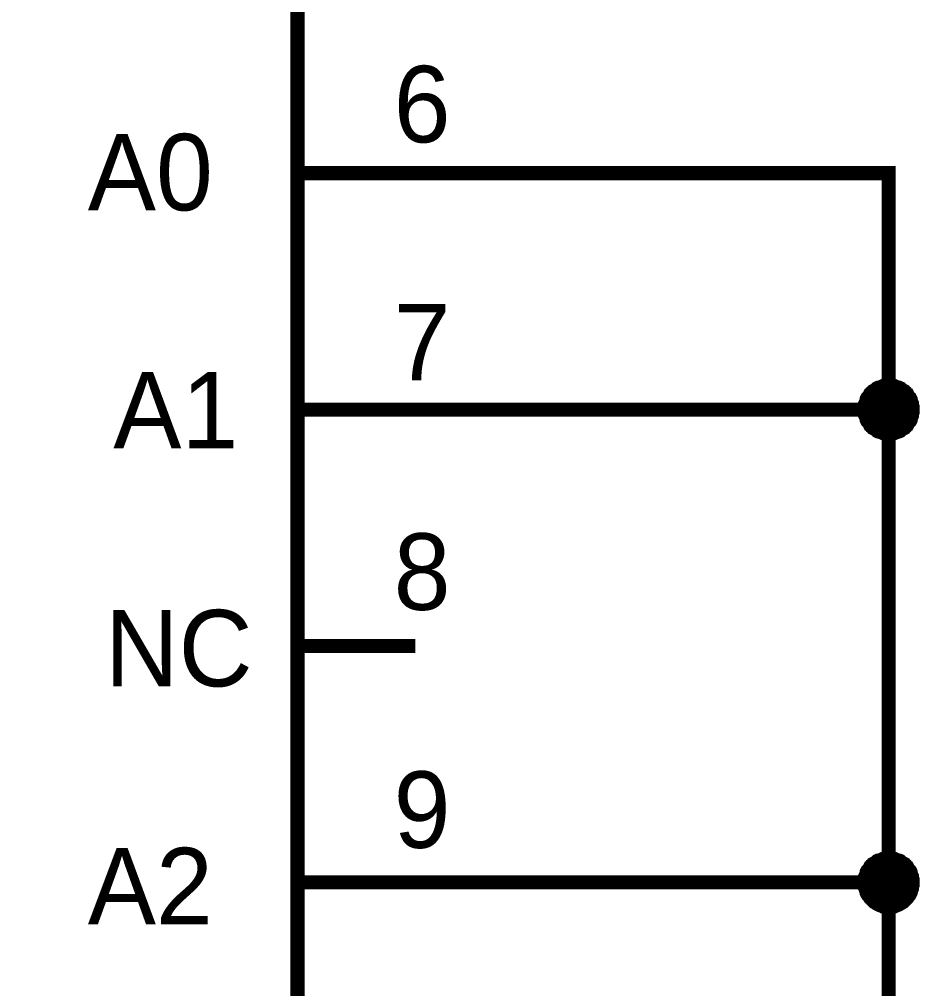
# Model space of a CAD drawing. Header units: millimetres. Extents: x 0 to 841, y 0 to 594.
# Drawn here: x 241.64 to 260.67, y 465.25 to 485.74 of the extents above; entities that cross this region are included whole.
import ezdxf

# ---------------------------------------------------------------- set-up
doc = ezdxf.new("R2010")
doc.units = ezdxf.units.MM
doc.layers.add('Sheet', color=255, linetype='Continuous')

msp = doc.modelspace()

# ---------------------------------------------------------------- linework, layer by layer
at = {"layer": 'Sheet', "const_width": 0.3}
msp.add_lwpolyline([(220.019, 512.496), (247.519, 512.496), (247.519, 457.493), (220.019, 457.493), (220.019, 512.496)], close=True, dxfattribs=at)
at = {"layer": 'Sheet'}
for points, const_width in [([(247.519, 482.49), (250.012, 482.49)], 0.3), ([(250.012, 482.49), (250.012, 482.49), (260.017, 482.49), (260.017, 477.493)], 0.3), ([(259.511, 477.493), (259.511, 477.516), (259.511, 477.549), (259.522, 477.572), (259.522, 477.594), (259.522, 477.617), (259.534, 477.639), (259.545, 477.673), (259.556, 477.695), (259.556, 477.718), (259.567, 477.74), (259.579, 477.751), (259.601, 477.774), (259.612, 477.796), (259.623, 477.819), (259.646, 477.83), (259.657, 477.852), (259.68, 477.864), (259.691, 477.886), (259.713, 477.897), (259.736, 477.909), (259.758, 477.931), (259.769, 477.942), (259.792, 477.953), (259.814, 477.953), (259.837, 477.965), (259.871, 477.976), (259.893, 477.987), (259.915, 477.987), (259.938, 477.987), (259.96, 477.998), (259.994, 477.998), (260.017, 477.998)], 0.3), ([(259.511, 477.493), (259.511, 477.516), (259.511, 477.549), (259.522, 477.572), (259.522, 477.594), (259.522, 477.617), (259.534, 477.639), (259.545, 477.673), (259.556, 477.695), (259.556, 477.718), (259.567, 477.74), (259.579, 477.751), (259.601, 477.774), (259.612, 477.796), (259.623, 477.819), (259.646, 477.83), (259.657, 477.852), (259.68, 477.864), (259.691, 477.886), (259.713, 477.897), (259.736, 477.909), (259.758, 477.931), (259.769, 477.942), (259.792, 477.953), (259.814, 477.953), (259.837, 477.965), (259.871, 477.976), (259.893, 477.987), (259.915, 477.987), (259.938, 477.987), (259.96, 477.998), (259.994, 477.998), (260.017, 477.998)], 0.3), ([(259.511, 477.493), (259.511, 477.516), (259.511, 477.549), (259.522, 477.572), (259.522, 477.594), (259.522, 477.617), (259.534, 477.639), (259.545, 477.673), (259.556, 477.695), (259.556, 477.718), (259.567, 477.74), (259.579, 477.751), (259.601, 477.774), (259.612, 477.796), (259.623, 477.819), (259.646, 477.83), (259.657, 477.852), (259.68, 477.864), (259.691, 477.886), (259.713, 477.897), (259.736, 477.909), (259.758, 477.931), (259.769, 477.942), (259.792, 477.953), (259.814, 477.953), (259.837, 477.965), (259.871, 477.976), (259.893, 477.987), (259.915, 477.987), (259.938, 477.987), (259.96, 477.998), (259.994, 477.998), (260.017, 477.998)], 0.3), ([(259.511, 477.493), (259.511, 477.516), (259.511, 477.549), (259.522, 477.572), (259.522, 477.594), (259.522, 477.617), (259.534, 477.639), (259.545, 477.673), (259.556, 477.695), (259.556, 477.718), (259.567, 477.74), (259.579, 477.751), (259.601, 477.774), (259.612, 477.796), (259.623, 477.819), (259.646, 477.83), (259.657, 477.852), (259.68, 477.864), (259.691, 477.886), (259.713, 477.897), (259.736, 477.909), (259.758, 477.931), (259.769, 477.942), (259.792, 477.953), (259.814, 477.953), (259.837, 477.965), (259.871, 477.976), (259.893, 477.987), (259.915, 477.987), (259.938, 477.987), (259.96, 477.998), (259.994, 477.998), (260.017, 477.998)], 0.3), ([(259.511, 477.493), (259.511, 477.516), (259.511, 477.549), (259.522, 477.572), (259.522, 477.594), (259.522, 477.617), (259.534, 477.639), (259.545, 477.673), (259.556, 477.695), (259.556, 477.718), (259.567, 477.74), (259.579, 477.751), (259.601, 477.774), (259.612, 477.796), (259.623, 477.819), (259.646, 477.83), (259.657, 477.852), (259.68, 477.864), (259.691, 477.886), (259.713, 477.897), (259.736, 477.909), (259.758, 477.931), (259.769, 477.942), (259.792, 477.953), (259.814, 477.953), (259.837, 477.965), (259.871, 477.976), (259.893, 477.987), (259.915, 477.987), (259.938, 477.987), (259.96, 477.998), (259.994, 477.998), (260.017, 477.998)], 0.0991), ([(259.511, 477.493), (259.511, 477.516), (259.511, 477.549), (259.522, 477.572), (259.522, 477.594), (259.522, 477.617), (259.534, 477.639), (259.545, 477.673), (259.556, 477.695), (259.556, 477.718), (259.567, 477.74), (259.579, 477.751), (259.601, 477.774), (259.612, 477.796), (259.623, 477.819), (259.646, 477.83), (259.657, 477.852), (259.68, 477.864), (259.691, 477.886), (259.713, 477.897), (259.736, 477.909), (259.758, 477.931), (259.769, 477.942), (259.792, 477.953), (259.814, 477.953), (259.837, 477.965), (259.871, 477.976), (259.893, 477.987), (259.915, 477.987), (259.938, 477.987), (259.96, 477.998), (259.994, 477.998), (260.017, 477.998)], 0.0991), ([(259.511, 477.493), (259.511, 477.516), (259.511, 477.549), (259.522, 477.572), (259.522, 477.594), (259.522, 477.617), (259.534, 477.639), (259.545, 477.673), (259.556, 477.695), (259.556, 477.718), (259.567, 477.74), (259.579, 477.751), (259.601, 477.774), (259.612, 477.796), (259.623, 477.819), (259.646, 477.83), (259.657, 477.852), (259.68, 477.864), (259.691, 477.886), (259.713, 477.897), (259.736, 477.909), (259.758, 477.931), (259.769, 477.942), (259.792, 477.953), (259.814, 477.953), (259.837, 477.965), (259.871, 477.976), (259.893, 477.987), (259.915, 477.987), (259.938, 477.987), (259.96, 477.998), (259.994, 477.998), (260.017, 477.998)], 0.0991), ([(259.511, 477.493), (259.511, 477.516), (259.511, 477.549), (259.522, 477.572), (259.522, 477.594), (259.522, 477.617), (259.534, 477.639), (259.545, 477.673), (259.556, 477.695), (259.556, 477.718), (259.567, 477.74), (259.579, 477.751), (259.601, 477.774), (259.612, 477.796), (259.623, 477.819), (259.646, 477.83), (259.657, 477.852), (259.68, 477.864), (259.691, 477.886), (259.713, 477.897), (259.736, 477.909), (259.758, 477.931), (259.769, 477.942), (259.792, 477.953), (259.814, 477.953), (259.837, 477.965), (259.871, 477.976), (259.893, 477.987), (259.915, 477.987), (259.938, 477.987), (259.96, 477.998), (259.994, 477.998), (260.017, 477.998)], 0.0991), ([(260.017, 477.998), (260.017, 477.998)], 0.3), ([(260.017, 477.998), (260.039, 477.998), (260.073, 477.998), (260.095, 477.987), (260.118, 477.987), (260.14, 477.987), (260.162, 477.976), (260.196, 477.965), (260.219, 477.953), (260.241, 477.953), (260.264, 477.942), (260.275, 477.931), (260.297, 477.909), (260.32, 477.897), (260.342, 477.886), (260.353, 477.864), (260.376, 477.852), (260.387, 477.83), (260.41, 477.819), (260.421, 477.796), (260.432, 477.774), (260.454, 477.751), (260.466, 477.74), (260.477, 477.718), (260.477, 477.695), (260.488, 477.673), (260.499, 477.639), (260.511, 477.617), (260.511, 477.594), (260.511, 477.572), (260.522, 477.549), (260.522, 477.516), (260.522, 477.493)], 0.3), ([(260.017, 477.998), (260.017, 477.998)], 0.3), ([(260.017, 477.998), (260.039, 477.998), (260.073, 477.998), (260.095, 477.987), (260.118, 477.987), (260.14, 477.987), (260.162, 477.976), (260.196, 477.965), (260.219, 477.953), (260.241, 477.953), (260.264, 477.942), (260.275, 477.931), (260.297, 477.909), (260.32, 477.897), (260.342, 477.886), (260.353, 477.864), (260.376, 477.852), (260.387, 477.83), (260.41, 477.819), (260.421, 477.796), (260.432, 477.774), (260.454, 477.751), (260.466, 477.74), (260.477, 477.718), (260.477, 477.695), (260.488, 477.673), (260.499, 477.639), (260.511, 477.617), (260.511, 477.594), (260.511, 477.572), (260.522, 477.549), (260.522, 477.516), (260.522, 477.493)], 0.3), ([(260.017, 477.998), (260.017, 477.998)], 0.3), ([(260.017, 477.998), (260.039, 477.998), (260.073, 477.998), (260.095, 477.987), (260.118, 477.987), (260.14, 477.987), (260.162, 477.976), (260.196, 477.965), (260.219, 477.953), (260.241, 477.953), (260.264, 477.942), (260.275, 477.931), (260.297, 477.909), (260.32, 477.897), (260.342, 477.886), (260.353, 477.864), (260.376, 477.852), (260.387, 477.83), (260.41, 477.819), (260.421, 477.796), (260.432, 477.774), (260.454, 477.751), (260.466, 477.74), (260.477, 477.718), (260.477, 477.695), (260.488, 477.673), (260.499, 477.639), (260.511, 477.617), (260.511, 477.594), (260.511, 477.572), (260.522, 477.549), (260.522, 477.516), (260.522, 477.493)], 0.3), ([(260.017, 477.998), (260.017, 477.998)], 0.3), ([(260.017, 477.998), (260.039, 477.998), (260.073, 477.998), (260.095, 477.987), (260.118, 477.987), (260.14, 477.987), (260.162, 477.976), (260.196, 477.965), (260.219, 477.953), (260.241, 477.953), (260.264, 477.942), (260.275, 477.931), (260.297, 477.909), (260.32, 477.897), (260.342, 477.886), (260.353, 477.864), (260.376, 477.852), (260.387, 477.83), (260.41, 477.819), (260.421, 477.796), (260.432, 477.774), (260.454, 477.751), (260.466, 477.74), (260.477, 477.718), (260.477, 477.695), (260.488, 477.673), (260.499, 477.639), (260.511, 477.617), (260.511, 477.594), (260.511, 477.572), (260.522, 477.549), (260.522, 477.516), (260.522, 477.493)], 0.3), ([(260.017, 477.998), (260.017, 477.998)], 0.0991), ([(260.017, 477.998), (260.039, 477.998), (260.073, 477.998), (260.095, 477.987), (260.118, 477.987), (260.14, 477.987), (260.162, 477.976), (260.196, 477.965), (260.219, 477.953), (260.241, 477.953), (260.264, 477.942), (260.275, 477.931), (260.297, 477.909), (260.32, 477.897), (260.342, 477.886), (260.353, 477.864), (260.376, 477.852), (260.387, 477.83), (260.41, 477.819), (260.421, 477.796), (260.432, 477.774), (260.454, 477.751), (260.466, 477.74), (260.477, 477.718), (260.477, 477.695), (260.488, 477.673), (260.499, 477.639), (260.511, 477.617), (260.511, 477.594), (260.511, 477.572), (260.522, 477.549), (260.522, 477.516), (260.522, 477.493)], 0.0991), ([(260.017, 477.998), (260.017, 477.998)], 0.0991), ([(260.017, 477.998), (260.039, 477.998), (260.073, 477.998), (260.095, 477.987), (260.118, 477.987), (260.14, 477.987), (260.162, 477.976), (260.196, 477.965), (260.219, 477.953), (260.241, 477.953), (260.264, 477.942), (260.275, 477.931), (260.297, 477.909), (260.32, 477.897), (260.342, 477.886), (260.353, 477.864), (260.376, 477.852), (260.387, 477.83), (260.41, 477.819), (260.421, 477.796), (260.432, 477.774), (260.454, 477.751), (260.466, 477.74), (260.477, 477.718), (260.477, 477.695), (260.488, 477.673), (260.499, 477.639), (260.511, 477.617), (260.511, 477.594), (260.511, 477.572), (260.522, 477.549), (260.522, 477.516), (260.522, 477.493)], 0.0991), ([(260.017, 477.998), (260.017, 477.998)], 0.0991), ([(260.017, 477.998), (260.039, 477.998), (260.073, 477.998), (260.095, 477.987), (260.118, 477.987), (260.14, 477.987), (260.162, 477.976), (260.196, 477.965), (260.219, 477.953), (260.241, 477.953), (260.264, 477.942), (260.275, 477.931), (260.297, 477.909), (260.32, 477.897), (260.342, 477.886), (260.353, 477.864), (260.376, 477.852), (260.387, 477.83), (260.41, 477.819), (260.421, 477.796), (260.432, 477.774), (260.454, 477.751), (260.466, 477.74), (260.477, 477.718), (260.477, 477.695), (260.488, 477.673), (260.499, 477.639), (260.511, 477.617), (260.511, 477.594), (260.511, 477.572), (260.522, 477.549), (260.522, 477.516), (260.522, 477.493)], 0.0991), ([(260.017, 477.998), (260.017, 477.998)], 0.0991), ([(260.017, 477.998), (260.039, 477.998), (260.073, 477.998), (260.095, 477.987), (260.118, 477.987), (260.14, 477.987), (260.162, 477.976), (260.196, 477.965), (260.219, 477.953), (260.241, 477.953), (260.264, 477.942), (260.275, 477.931), (260.297, 477.909), (260.32, 477.897), (260.342, 477.886), (260.353, 477.864), (260.376, 477.852), (260.387, 477.83), (260.41, 477.819), (260.421, 477.796), (260.432, 477.774), (260.454, 477.751), (260.466, 477.74), (260.477, 477.718), (260.477, 477.695), (260.488, 477.673), (260.499, 477.639), (260.511, 477.617), (260.511, 477.594), (260.511, 477.572), (260.522, 477.549), (260.522, 477.516), (260.522, 477.493)], 0.0991), ([(247.519, 477.493), (250.012, 477.493)], 0.3), ([(250.012, 477.493), (250.012, 477.493), (260.017, 477.493), (260.017, 467.499)], 0.3), ([(260.017, 476.988), (259.994, 476.988), (259.96, 476.988), (259.938, 476.999), (259.915, 476.999), (259.893, 476.999), (259.871, 477.01), (259.837, 477.021), (259.814, 477.033), (259.792, 477.033), (259.769, 477.044), (259.758, 477.055), (259.736, 477.078), (259.713, 477.089), (259.691, 477.1), (259.68, 477.123), (259.657, 477.134), (259.646, 477.156), (259.623, 477.167), (259.612, 477.19), (259.601, 477.212), (259.579, 477.235), (259.567, 477.246), (259.556, 477.268), (259.556, 477.291), (259.545, 477.313), (259.534, 477.347), (259.522, 477.37), (259.522, 477.392), (259.522, 477.414), (259.511, 477.437), (259.511, 477.471), (259.511, 477.493)], 0.3), ([(259.511, 477.493), (259.511, 477.493)], 0.3), ([(260.017, 476.988), (259.994, 476.988), (259.96, 476.988), (259.938, 476.999), (259.915, 476.999), (259.893, 476.999), (259.871, 477.01), (259.837, 477.021), (259.814, 477.033), (259.792, 477.033), (259.769, 477.044), (259.758, 477.055), (259.736, 477.078), (259.713, 477.089), (259.691, 477.1), (259.68, 477.123), (259.657, 477.134), (259.646, 477.156), (259.623, 477.167), (259.612, 477.19), (259.601, 477.212), (259.579, 477.235), (259.567, 477.246), (259.556, 477.268), (259.556, 477.291), (259.545, 477.313), (259.534, 477.347), (259.522, 477.37), (259.522, 477.392), (259.522, 477.414), (259.511, 477.437), (259.511, 477.471), (259.511, 477.493)], 0.3), ([(259.511, 477.493), (259.511, 477.493)], 0.3), ([(260.017, 476.988), (259.994, 476.988), (259.96, 476.988), (259.938, 476.999), (259.915, 476.999), (259.893, 476.999), (259.871, 477.01), (259.837, 477.021), (259.814, 477.033), (259.792, 477.033), (259.769, 477.044), (259.758, 477.055), (259.736, 477.078), (259.713, 477.089), (259.691, 477.1), (259.68, 477.123), (259.657, 477.134), (259.646, 477.156), (259.623, 477.167), (259.612, 477.19), (259.601, 477.212), (259.579, 477.235), (259.567, 477.246), (259.556, 477.268), (259.556, 477.291), (259.545, 477.313), (259.534, 477.347), (259.522, 477.37), (259.522, 477.392), (259.522, 477.414), (259.511, 477.437), (259.511, 477.471), (259.511, 477.493)], 0.3), ([(259.511, 477.493), (259.511, 477.493)], 0.3), ([(260.017, 476.988), (259.994, 476.988), (259.96, 476.988), (259.938, 476.999), (259.915, 476.999), (259.893, 476.999), (259.871, 477.01), (259.837, 477.021), (259.814, 477.033), (259.792, 477.033), (259.769, 477.044), (259.758, 477.055), (259.736, 477.078), (259.713, 477.089), (259.691, 477.1), (259.68, 477.123), (259.657, 477.134), (259.646, 477.156), (259.623, 477.167), (259.612, 477.19), (259.601, 477.212), (259.579, 477.235), (259.567, 477.246), (259.556, 477.268), (259.556, 477.291), (259.545, 477.313), (259.534, 477.347), (259.522, 477.37), (259.522, 477.392), (259.522, 477.414), (259.511, 477.437), (259.511, 477.471), (259.511, 477.493)], 0.3), ([(259.511, 477.493), (259.511, 477.493)], 0.3), ([(260.522, 477.493), (260.522, 477.471), (260.522, 477.437), (260.511, 477.414), (260.511, 477.392), (260.511, 477.37), (260.499, 477.347), (260.488, 477.313), (260.477, 477.291), (260.477, 477.268), (260.466, 477.246), (260.454, 477.235), (260.432, 477.212), (260.421, 477.19), (260.41, 477.167), (260.387, 477.156), (260.376, 477.134), (260.353, 477.123), (260.342, 477.1), (260.32, 477.089), (260.297, 477.078), (260.275, 477.055), (260.264, 477.044), (260.241, 477.033), (260.219, 477.033), (260.196, 477.021), (260.162, 477.01), (260.14, 476.999), (260.118, 476.999), (260.095, 476.999), (260.073, 476.988), (260.039, 476.988), (260.017, 476.988)], 0.3), ([(260.522, 477.493), (260.522, 477.471), (260.522, 477.437), (260.511, 477.414), (260.511, 477.392), (260.511, 477.37), (260.499, 477.347), (260.488, 477.313), (260.477, 477.291), (260.477, 477.268), (260.466, 477.246), (260.454, 477.235), (260.432, 477.212), (260.421, 477.19), (260.41, 477.167), (260.387, 477.156), (260.376, 477.134), (260.353, 477.123), (260.342, 477.1), (260.32, 477.089), (260.297, 477.078), (260.275, 477.055), (260.264, 477.044), (260.241, 477.033), (260.219, 477.033), (260.196, 477.021), (260.162, 477.01), (260.14, 476.999), (260.118, 476.999), (260.095, 476.999), (260.073, 476.988), (260.039, 476.988), (260.017, 476.988)], 0.3), ([(260.522, 477.493), (260.522, 477.471), (260.522, 477.437), (260.511, 477.414), (260.511, 477.392), (260.511, 477.37), (260.499, 477.347), (260.488, 477.313), (260.477, 477.291), (260.477, 477.268), (260.466, 477.246), (260.454, 477.235), (260.432, 477.212), (260.421, 477.19), (260.41, 477.167), (260.387, 477.156), (260.376, 477.134), (260.353, 477.123), (260.342, 477.1), (260.32, 477.089), (260.297, 477.078), (260.275, 477.055), (260.264, 477.044), (260.241, 477.033), (260.219, 477.033), (260.196, 477.021), (260.162, 477.01), (260.14, 476.999), (260.118, 476.999), (260.095, 476.999), (260.073, 476.988), (260.039, 476.988), (260.017, 476.988)], 0.3), ([(260.522, 477.493), (260.522, 477.471), (260.522, 477.437), (260.511, 477.414), (260.511, 477.392), (260.511, 477.37), (260.499, 477.347), (260.488, 477.313), (260.477, 477.291), (260.477, 477.268), (260.466, 477.246), (260.454, 477.235), (260.432, 477.212), (260.421, 477.19), (260.41, 477.167), (260.387, 477.156), (260.376, 477.134), (260.353, 477.123), (260.342, 477.1), (260.32, 477.089), (260.297, 477.078), (260.275, 477.055), (260.264, 477.044), (260.241, 477.033), (260.219, 477.033), (260.196, 477.021), (260.162, 477.01), (260.14, 476.999), (260.118, 476.999), (260.095, 476.999), (260.073, 476.988), (260.039, 476.988), (260.017, 476.988)], 0.3), ([(260.522, 477.493), (260.522, 477.493), (260.522, 477.493), (260.522, 477.493), (260.522, 477.493), (260.522, 477.493), (260.522, 477.493), (260.522, 477.493), (260.522, 477.493), (260.522, 477.493), (260.522, 477.493), (260.522, 477.493), (260.522, 477.493), (260.522, 477.493), (260.522, 477.493), (260.522, 477.493), (260.522, 477.493), (260.522, 477.493), (260.522, 477.493), (260.522, 477.493), (260.522, 477.493), (260.522, 477.493), (260.522, 477.493), (260.522, 477.493), (260.522, 477.493), (260.522, 477.493), (260.522, 477.493), (260.522, 477.493), (260.522, 477.493), (260.522, 477.493), (260.522, 477.493), (260.522, 477.493), (260.522, 477.493)], 0.3), ([(260.522, 477.493), (260.522, 477.493)], 0.3), ([(260.522, 477.493), (260.522, 477.493), (260.522, 477.493), (260.522, 477.493), (260.522, 477.493), (260.522, 477.493), (260.522, 477.493), (260.522, 477.493), (260.522, 477.493), (260.522, 477.493), (260.522, 477.493), (260.522, 477.493), (260.522, 477.493), (260.522, 477.493), (260.522, 477.493), (260.522, 477.493), (260.522, 477.493), (260.522, 477.493), (260.522, 477.493), (260.522, 477.493), (260.522, 477.493), (260.522, 477.493), (260.522, 477.493), (260.522, 477.493), (260.522, 477.493), (260.522, 477.493), (260.522, 477.493), (260.522, 477.493), (260.522, 477.493), (260.522, 477.493), (260.522, 477.493), (260.522, 477.493), (260.522, 477.493)], 0.3), ([(260.522, 477.493), (260.522, 477.493)], 0.3), ([(260.522, 477.493), (260.522, 477.493), (260.522, 477.493), (260.522, 477.493), (260.522, 477.493), (260.522, 477.493), (260.522, 477.493), (260.522, 477.493), (260.522, 477.493), (260.522, 477.493), (260.522, 477.493), (260.522, 477.493), (260.522, 477.493), (260.522, 477.493), (260.522, 477.493), (260.522, 477.493), (260.522, 477.493), (260.522, 477.493), (260.522, 477.493), (260.522, 477.493), (260.522, 477.493), (260.522, 477.493), (260.522, 477.493), (260.522, 477.493), (260.522, 477.493), (260.522, 477.493), (260.522, 477.493), (260.522, 477.493), (260.522, 477.493), (260.522, 477.493), (260.522, 477.493), (260.522, 477.493), (260.522, 477.493)], 0.3), ([(260.522, 477.493), (260.522, 477.493)], 0.3), ([(260.522, 477.493), (260.522, 477.493), (260.522, 477.493), (260.522, 477.493), (260.522, 477.493), (260.522, 477.493), (260.522, 477.493), (260.522, 477.493), (260.522, 477.493), (260.522, 477.493), (260.522, 477.493), (260.522, 477.493), (260.522, 477.493), (260.522, 477.493), (260.522, 477.493), (260.522, 477.493), (260.522, 477.493), (260.522, 477.493), (260.522, 477.493), (260.522, 477.493), (260.522, 477.493), (260.522, 477.493), (260.522, 477.493), (260.522, 477.493), (260.522, 477.493), (260.522, 477.493), (260.522, 477.493), (260.522, 477.493), (260.522, 477.493), (260.522, 477.493), (260.522, 477.493), (260.522, 477.493), (260.522, 477.493)], 0.3), ([(260.522, 477.493), (260.522, 477.493)], 0.3), ([(260.017, 476.988), (259.994, 476.988), (259.96, 476.988), (259.938, 476.999), (259.915, 476.999), (259.893, 476.999), (259.871, 477.01), (259.837, 477.021), (259.814, 477.033), (259.792, 477.033), (259.769, 477.044), (259.758, 477.055), (259.736, 477.078), (259.713, 477.089), (259.691, 477.1), (259.68, 477.123), (259.657, 477.134), (259.646, 477.156), (259.623, 477.167), (259.612, 477.19), (259.601, 477.212), (259.579, 477.235), (259.567, 477.246), (259.556, 477.268), (259.556, 477.291), (259.545, 477.313), (259.534, 477.347), (259.522, 477.37), (259.522, 477.392), (259.522, 477.414), (259.511, 477.437), (259.511, 477.471), (259.511, 477.493)], 0.0991), ([(259.511, 477.493), (259.511, 477.493)], 0.0991), ([(260.017, 476.988), (259.994, 476.988), (259.96, 476.988), (259.938, 476.999), (259.915, 476.999), (259.893, 476.999), (259.871, 477.01), (259.837, 477.021), (259.814, 477.033), (259.792, 477.033), (259.769, 477.044), (259.758, 477.055), (259.736, 477.078), (259.713, 477.089), (259.691, 477.1), (259.68, 477.123), (259.657, 477.134), (259.646, 477.156), (259.623, 477.167), (259.612, 477.19), (259.601, 477.212), (259.579, 477.235), (259.567, 477.246), (259.556, 477.268), (259.556, 477.291), (259.545, 477.313), (259.534, 477.347), (259.522, 477.37), (259.522, 477.392), (259.522, 477.414), (259.511, 477.437), (259.511, 477.471), (259.511, 477.493)], 0.0991), ([(259.511, 477.493), (259.511, 477.493)], 0.0991), ([(260.017, 476.988), (259.994, 476.988), (259.96, 476.988), (259.938, 476.999), (259.915, 476.999), (259.893, 476.999), (259.871, 477.01), (259.837, 477.021), (259.814, 477.033), (259.792, 477.033), (259.769, 477.044), (259.758, 477.055), (259.736, 477.078), (259.713, 477.089), (259.691, 477.1), (259.68, 477.123), (259.657, 477.134), (259.646, 477.156), (259.623, 477.167), (259.612, 477.19), (259.601, 477.212), (259.579, 477.235), (259.567, 477.246), (259.556, 477.268), (259.556, 477.291), (259.545, 477.313), (259.534, 477.347), (259.522, 477.37), (259.522, 477.392), (259.522, 477.414), (259.511, 477.437), (259.511, 477.471), (259.511, 477.493)], 0.0991), ([(259.511, 477.493), (259.511, 477.493)], 0.0991), ([(260.017, 476.988), (259.994, 476.988), (259.96, 476.988), (259.938, 476.999), (259.915, 476.999), (259.893, 476.999), (259.871, 477.01), (259.837, 477.021), (259.814, 477.033), (259.792, 477.033), (259.769, 477.044), (259.758, 477.055), (259.736, 477.078), (259.713, 477.089), (259.691, 477.1), (259.68, 477.123), (259.657, 477.134), (259.646, 477.156), (259.623, 477.167), (259.612, 477.19), (259.601, 477.212), (259.579, 477.235), (259.567, 477.246), (259.556, 477.268), (259.556, 477.291), (259.545, 477.313), (259.534, 477.347), (259.522, 477.37), (259.522, 477.392), (259.522, 477.414), (259.511, 477.437), (259.511, 477.471), (259.511, 477.493)], 0.0991), ([(259.511, 477.493), (259.511, 477.493)], 0.0991), ([(260.522, 477.493), (260.522, 477.471), (260.522, 477.437), (260.511, 477.414), (260.511, 477.392), (260.511, 477.37), (260.499, 477.347), (260.488, 477.313), (260.477, 477.291), (260.477, 477.268), (260.466, 477.246), (260.454, 477.235), (260.432, 477.212), (260.421, 477.19), (260.41, 477.167), (260.387, 477.156), (260.376, 477.134), (260.353, 477.123), (260.342, 477.1), (260.32, 477.089), (260.297, 477.078), (260.275, 477.055), (260.264, 477.044), (260.241, 477.033), (260.219, 477.033), (260.196, 477.021), (260.162, 477.01), (260.14, 476.999), (260.118, 476.999), (260.095, 476.999), (260.073, 476.988), (260.039, 476.988), (260.017, 476.988)], 0.0991), ([(260.522, 477.493), (260.522, 477.471), (260.522, 477.437), (260.511, 477.414), (260.511, 477.392), (260.511, 477.37), (260.499, 477.347), (260.488, 477.313), (260.477, 477.291), (260.477, 477.268), (260.466, 477.246), (260.454, 477.235), (260.432, 477.212), (260.421, 477.19), (260.41, 477.167), (260.387, 477.156), (260.376, 477.134), (260.353, 477.123), (260.342, 477.1), (260.32, 477.089), (260.297, 477.078), (260.275, 477.055), (260.264, 477.044), (260.241, 477.033), (260.219, 477.033), (260.196, 477.021), (260.162, 477.01), (260.14, 476.999), (260.118, 476.999), (260.095, 476.999), (260.073, 476.988), (260.039, 476.988), (260.017, 476.988)], 0.0991), ([(260.522, 477.493), (260.522, 477.471), (260.522, 477.437), (260.511, 477.414), (260.511, 477.392), (260.511, 477.37), (260.499, 477.347), (260.488, 477.313), (260.477, 477.291), (260.477, 477.268), (260.466, 477.246), (260.454, 477.235), (260.432, 477.212), (260.421, 477.19), (260.41, 477.167), (260.387, 477.156), (260.376, 477.134), (260.353, 477.123), (260.342, 477.1), (260.32, 477.089), (260.297, 477.078), (260.275, 477.055), (260.264, 477.044), (260.241, 477.033), (260.219, 477.033), (260.196, 477.021), (260.162, 477.01), (260.14, 476.999), (260.118, 476.999), (260.095, 476.999), (260.073, 476.988), (260.039, 476.988), (260.017, 476.988)], 0.0991), ([(260.522, 477.493), (260.522, 477.471), (260.522, 477.437), (260.511, 477.414), (260.511, 477.392), (260.511, 477.37), (260.499, 477.347), (260.488, 477.313), (260.477, 477.291), (260.477, 477.268), (260.466, 477.246), (260.454, 477.235), (260.432, 477.212), (260.421, 477.19), (260.41, 477.167), (260.387, 477.156), (260.376, 477.134), (260.353, 477.123), (260.342, 477.1), (260.32, 477.089), (260.297, 477.078), (260.275, 477.055), (260.264, 477.044), (260.241, 477.033), (260.219, 477.033), (260.196, 477.021), (260.162, 477.01), (260.14, 476.999), (260.118, 476.999), (260.095, 476.999), (260.073, 476.988), (260.039, 476.988), (260.017, 476.988)], 0.0991), ([(260.522, 477.493), (260.522, 477.493), (260.522, 477.493), (260.522, 477.493), (260.522, 477.493), (260.522, 477.493), (260.522, 477.493), (260.522, 477.493), (260.522, 477.493), (260.522, 477.493), (260.522, 477.493), (260.522, 477.493), (260.522, 477.493), (260.522, 477.493), (260.522, 477.493), (260.522, 477.493), (260.522, 477.493), (260.522, 477.493), (260.522, 477.493), (260.522, 477.493), (260.522, 477.493), (260.522, 477.493), (260.522, 477.493), (260.522, 477.493), (260.522, 477.493), (260.522, 477.493), (260.522, 477.493), (260.522, 477.493), (260.522, 477.493), (260.522, 477.493), (260.522, 477.493), (260.522, 477.493), (260.522, 477.493)], 0.0991), ([(260.522, 477.493), (260.522, 477.493)], 0.0991), ([(260.522, 477.493), (260.522, 477.493), (260.522, 477.493), (260.522, 477.493), (260.522, 477.493), (260.522, 477.493), (260.522, 477.493), (260.522, 477.493), (260.522, 477.493), (260.522, 477.493), (260.522, 477.493), (260.522, 477.493), (260.522, 477.493), (260.522, 477.493), (260.522, 477.493), (260.522, 477.493), (260.522, 477.493), (260.522, 477.493), (260.522, 477.493), (260.522, 477.493), (260.522, 477.493), (260.522, 477.493), (260.522, 477.493), (260.522, 477.493), (260.522, 477.493), (260.522, 477.493), (260.522, 477.493), (260.522, 477.493), (260.522, 477.493), (260.522, 477.493), (260.522, 477.493), (260.522, 477.493), (260.522, 477.493)], 0.0991), ([(260.522, 477.493), (260.522, 477.493)], 0.0991), ([(260.522, 477.493), (260.522, 477.493), (260.522, 477.493), (260.522, 477.493), (260.522, 477.493), (260.522, 477.493), (260.522, 477.493), (260.522, 477.493), (260.522, 477.493), (260.522, 477.493), (260.522, 477.493), (260.522, 477.493), (260.522, 477.493), (260.522, 477.493), (260.522, 477.493), (260.522, 477.493), (260.522, 477.493), (260.522, 477.493), (260.522, 477.493), (260.522, 477.493), (260.522, 477.493), (260.522, 477.493), (260.522, 477.493), (260.522, 477.493), (260.522, 477.493), (260.522, 477.493), (260.522, 477.493), (260.522, 477.493), (260.522, 477.493), (260.522, 477.493), (260.522, 477.493), (260.522, 477.493), (260.522, 477.493)], 0.0991), ([(260.522, 477.493), (260.522, 477.493)], 0.0991), ([(260.522, 477.493), (260.522, 477.493), (260.522, 477.493), (260.522, 477.493), (260.522, 477.493), (260.522, 477.493), (260.522, 477.493), (260.522, 477.493), (260.522, 477.493), (260.522, 477.493), (260.522, 477.493), (260.522, 477.493), (260.522, 477.493), (260.522, 477.493), (260.522, 477.493), (260.522, 477.493), (260.522, 477.493), (260.522, 477.493), (260.522, 477.493), (260.522, 477.493), (260.522, 477.493), (260.522, 477.493), (260.522, 477.493), (260.522, 477.493), (260.522, 477.493), (260.522, 477.493), (260.522, 477.493), (260.522, 477.493), (260.522, 477.493), (260.522, 477.493), (260.522, 477.493), (260.522, 477.493), (260.522, 477.493)], 0.0991), ([(260.522, 477.493), (260.522, 477.493)], 0.0991), ([(247.519, 472.496), (250.012, 472.496)], 0.3), ([(259.511, 467.499), (259.511, 467.521), (259.511, 467.555), (259.522, 467.577), (259.522, 467.6), (259.522, 467.622), (259.534, 467.645), (259.545, 467.678), (259.556, 467.701), (259.556, 467.723), (259.567, 467.746), (259.579, 467.757), (259.601, 467.779), (259.612, 467.802), (259.623, 467.824), (259.646, 467.836), (259.657, 467.858), (259.68, 467.869), (259.691, 467.892), (259.713, 467.903), (259.736, 467.914), (259.758, 467.937), (259.769, 467.948), (259.792, 467.959), (259.814, 467.959), (259.837, 467.97), (259.871, 467.982), (259.893, 467.993), (259.915, 467.993), (259.938, 467.993), (259.96, 468.004), (259.994, 468.004), (260.017, 468.004)], 0.3), ([(259.511, 467.499), (259.511, 467.521), (259.511, 467.555), (259.522, 467.577), (259.522, 467.6), (259.522, 467.622), (259.534, 467.645), (259.545, 467.678), (259.556, 467.701), (259.556, 467.723), (259.567, 467.746), (259.579, 467.757), (259.601, 467.779), (259.612, 467.802), (259.623, 467.824), (259.646, 467.836), (259.657, 467.858), (259.68, 467.869), (259.691, 467.892), (259.713, 467.903), (259.736, 467.914), (259.758, 467.937), (259.769, 467.948), (259.792, 467.959), (259.814, 467.959), (259.837, 467.97), (259.871, 467.982), (259.893, 467.993), (259.915, 467.993), (259.938, 467.993), (259.96, 468.004), (259.994, 468.004), (260.017, 468.004)], 0.3), ([(259.511, 467.499), (259.511, 467.521), (259.511, 467.555), (259.522, 467.577), (259.522, 467.6), (259.522, 467.622), (259.534, 467.645), (259.545, 467.678), (259.556, 467.701), (259.556, 467.723), (259.567, 467.746), (259.579, 467.757), (259.601, 467.779), (259.612, 467.802), (259.623, 467.824), (259.646, 467.836), (259.657, 467.858), (259.68, 467.869), (259.691, 467.892), (259.713, 467.903), (259.736, 467.914), (259.758, 467.937), (259.769, 467.948), (259.792, 467.959), (259.814, 467.959), (259.837, 467.97), (259.871, 467.982), (259.893, 467.993), (259.915, 467.993), (259.938, 467.993), (259.96, 468.004), (259.994, 468.004), (260.017, 468.004)], 0.3), ([(259.511, 467.499), (259.511, 467.521), (259.511, 467.555), (259.522, 467.577), (259.522, 467.6), (259.522, 467.622), (259.534, 467.645), (259.545, 467.678), (259.556, 467.701), (259.556, 467.723), (259.567, 467.746), (259.579, 467.757), (259.601, 467.779), (259.612, 467.802), (259.623, 467.824), (259.646, 467.836), (259.657, 467.858), (259.68, 467.869), (259.691, 467.892), (259.713, 467.903), (259.736, 467.914), (259.758, 467.937), (259.769, 467.948), (259.792, 467.959), (259.814, 467.959), (259.837, 467.97), (259.871, 467.982), (259.893, 467.993), (259.915, 467.993), (259.938, 467.993), (259.96, 468.004), (259.994, 468.004), (260.017, 468.004)], 0.3), ([(260.017, 468.004), (260.017, 468.004)], 0.3), ([(260.017, 468.004), (260.039, 468.004), (260.073, 468.004), (260.095, 467.993), (260.118, 467.993), (260.14, 467.993), (260.162, 467.982), (260.196, 467.97), (260.219, 467.959), (260.241, 467.959), (260.264, 467.948), (260.275, 467.937), (260.297, 467.914), (260.32, 467.903), (260.342, 467.892), (260.353, 467.869), (260.376, 467.858), (260.387, 467.836), (260.41, 467.824), (260.421, 467.802), (260.432, 467.779), (260.454, 467.757), (260.466, 467.746), (260.477, 467.723), (260.477, 467.701), (260.488, 467.678), (260.499, 467.645), (260.511, 467.622), (260.511, 467.6), (260.511, 467.577), (260.522, 467.555), (260.522, 467.521), (260.522, 467.499)], 0.3), ([(260.017, 468.004), (260.017, 468.004)], 0.3), ([(260.017, 468.004), (260.039, 468.004), (260.073, 468.004), (260.095, 467.993), (260.118, 467.993), (260.14, 467.993), (260.162, 467.982), (260.196, 467.97), (260.219, 467.959), (260.241, 467.959), (260.264, 467.948), (260.275, 467.937), (260.297, 467.914), (260.32, 467.903), (260.342, 467.892), (260.353, 467.869), (260.376, 467.858), (260.387, 467.836), (260.41, 467.824), (260.421, 467.802), (260.432, 467.779), (260.454, 467.757), (260.466, 467.746), (260.477, 467.723), (260.477, 467.701), (260.488, 467.678), (260.499, 467.645), (260.511, 467.622), (260.511, 467.6), (260.511, 467.577), (260.522, 467.555), (260.522, 467.521), (260.522, 467.499)], 0.3), ([(260.017, 468.004), (260.017, 468.004)], 0.3), ([(260.017, 468.004), (260.039, 468.004), (260.073, 468.004), (260.095, 467.993), (260.118, 467.993), (260.14, 467.993), (260.162, 467.982), (260.196, 467.97), (260.219, 467.959), (260.241, 467.959), (260.264, 467.948), (260.275, 467.937), (260.297, 467.914), (260.32, 467.903), (260.342, 467.892), (260.353, 467.869), (260.376, 467.858), (260.387, 467.836), (260.41, 467.824), (260.421, 467.802), (260.432, 467.779), (260.454, 467.757), (260.466, 467.746), (260.477, 467.723), (260.477, 467.701), (260.488, 467.678), (260.499, 467.645), (260.511, 467.622), (260.511, 467.6), (260.511, 467.577), (260.522, 467.555), (260.522, 467.521), (260.522, 467.499)], 0.3), ([(260.017, 468.004), (260.017, 468.004)], 0.3), ([(260.017, 468.004), (260.039, 468.004), (260.073, 468.004), (260.095, 467.993), (260.118, 467.993), (260.14, 467.993), (260.162, 467.982), (260.196, 467.97), (260.219, 467.959), (260.241, 467.959), (260.264, 467.948), (260.275, 467.937), (260.297, 467.914), (260.32, 467.903), (260.342, 467.892), (260.353, 467.869), (260.376, 467.858), (260.387, 467.836), (260.41, 467.824), (260.421, 467.802), (260.432, 467.779), (260.454, 467.757), (260.466, 467.746), (260.477, 467.723), (260.477, 467.701), (260.488, 467.678), (260.499, 467.645), (260.511, 467.622), (260.511, 467.6), (260.511, 467.577), (260.522, 467.555), (260.522, 467.521), (260.522, 467.499)], 0.3), ([(259.511, 467.499), (259.511, 467.521), (259.511, 467.555), (259.522, 467.577), (259.522, 467.6), (259.522, 467.622), (259.534, 467.645), (259.545, 467.678), (259.556, 467.701), (259.556, 467.723), (259.567, 467.746), (259.579, 467.757), (259.601, 467.779), (259.612, 467.802), (259.623, 467.824), (259.646, 467.836), (259.657, 467.858), (259.68, 467.869), (259.691, 467.892), (259.713, 467.903), (259.736, 467.914), (259.758, 467.937), (259.769, 467.948), (259.792, 467.959), (259.814, 467.959), (259.837, 467.97), (259.871, 467.982), (259.893, 467.993), (259.915, 467.993), (259.938, 467.993), (259.96, 468.004), (259.994, 468.004), (260.017, 468.004)], 0.0991), ([(259.511, 467.499), (259.511, 467.521), (259.511, 467.555), (259.522, 467.577), (259.522, 467.6), (259.522, 467.622), (259.534, 467.645), (259.545, 467.678), (259.556, 467.701), (259.556, 467.723), (259.567, 467.746), (259.579, 467.757), (259.601, 467.779), (259.612, 467.802), (259.623, 467.824), (259.646, 467.836), (259.657, 467.858), (259.68, 467.869), (259.691, 467.892), (259.713, 467.903), (259.736, 467.914), (259.758, 467.937), (259.769, 467.948), (259.792, 467.959), (259.814, 467.959), (259.837, 467.97), (259.871, 467.982), (259.893, 467.993), (259.915, 467.993), (259.938, 467.993), (259.96, 468.004), (259.994, 468.004), (260.017, 468.004)], 0.0991), ([(259.511, 467.499), (259.511, 467.521), (259.511, 467.555), (259.522, 467.577), (259.522, 467.6), (259.522, 467.622), (259.534, 467.645), (259.545, 467.678), (259.556, 467.701), (259.556, 467.723), (259.567, 467.746), (259.579, 467.757), (259.601, 467.779), (259.612, 467.802), (259.623, 467.824), (259.646, 467.836), (259.657, 467.858), (259.68, 467.869), (259.691, 467.892), (259.713, 467.903), (259.736, 467.914), (259.758, 467.937), (259.769, 467.948), (259.792, 467.959), (259.814, 467.959), (259.837, 467.97), (259.871, 467.982), (259.893, 467.993), (259.915, 467.993), (259.938, 467.993), (259.96, 468.004), (259.994, 468.004), (260.017, 468.004)], 0.0991), ([(259.511, 467.499), (259.511, 467.521), (259.511, 467.555), (259.522, 467.577), (259.522, 467.6), (259.522, 467.622), (259.534, 467.645), (259.545, 467.678), (259.556, 467.701), (259.556, 467.723), (259.567, 467.746), (259.579, 467.757), (259.601, 467.779), (259.612, 467.802), (259.623, 467.824), (259.646, 467.836), (259.657, 467.858), (259.68, 467.869), (259.691, 467.892), (259.713, 467.903), (259.736, 467.914), (259.758, 467.937), (259.769, 467.948), (259.792, 467.959), (259.814, 467.959), (259.837, 467.97), (259.871, 467.982), (259.893, 467.993), (259.915, 467.993), (259.938, 467.993), (259.96, 468.004), (259.994, 468.004), (260.017, 468.004)], 0.0991), ([(260.017, 468.004), (260.017, 468.004)], 0.0991), ([(260.017, 468.004), (260.039, 468.004), (260.073, 468.004), (260.095, 467.993), (260.118, 467.993), (260.14, 467.993), (260.162, 467.982), (260.196, 467.97), (260.219, 467.959), (260.241, 467.959), (260.264, 467.948), (260.275, 467.937), (260.297, 467.914), (260.32, 467.903), (260.342, 467.892), (260.353, 467.869), (260.376, 467.858), (260.387, 467.836), (260.41, 467.824), (260.421, 467.802), (260.432, 467.779), (260.454, 467.757), (260.466, 467.746), (260.477, 467.723), (260.477, 467.701), (260.488, 467.678), (260.499, 467.645), (260.511, 467.622), (260.511, 467.6), (260.511, 467.577), (260.522, 467.555), (260.522, 467.521), (260.522, 467.499)], 0.0991), ([(260.017, 468.004), (260.017, 468.004)], 0.0991), ([(260.017, 468.004), (260.039, 468.004), (260.073, 468.004), (260.095, 467.993), (260.118, 467.993), (260.14, 467.993), (260.162, 467.982), (260.196, 467.97), (260.219, 467.959), (260.241, 467.959), (260.264, 467.948), (260.275, 467.937), (260.297, 467.914), (260.32, 467.903), (260.342, 467.892), (260.353, 467.869), (260.376, 467.858), (260.387, 467.836), (260.41, 467.824), (260.421, 467.802), (260.432, 467.779), (260.454, 467.757), (260.466, 467.746), (260.477, 467.723), (260.477, 467.701), (260.488, 467.678), (260.499, 467.645), (260.511, 467.622), (260.511, 467.6), (260.511, 467.577), (260.522, 467.555), (260.522, 467.521), (260.522, 467.499)], 0.0991), ([(260.017, 468.004), (260.017, 468.004)], 0.0991), ([(260.017, 468.004), (260.039, 468.004), (260.073, 468.004), (260.095, 467.993), (260.118, 467.993), (260.14, 467.993), (260.162, 467.982), (260.196, 467.97), (260.219, 467.959), (260.241, 467.959), (260.264, 467.948), (260.275, 467.937), (260.297, 467.914), (260.32, 467.903), (260.342, 467.892), (260.353, 467.869), (260.376, 467.858), (260.387, 467.836), (260.41, 467.824), (260.421, 467.802), (260.432, 467.779), (260.454, 467.757), (260.466, 467.746), (260.477, 467.723), (260.477, 467.701), (260.488, 467.678), (260.499, 467.645), (260.511, 467.622), (260.511, 467.6), (260.511, 467.577), (260.522, 467.555), (260.522, 467.521), (260.522, 467.499)], 0.0991), ([(260.017, 468.004), (260.017, 468.004)], 0.0991), ([(260.017, 468.004), (260.039, 468.004), (260.073, 468.004), (260.095, 467.993), (260.118, 467.993), (260.14, 467.993), (260.162, 467.982), (260.196, 467.97), (260.219, 467.959), (260.241, 467.959), (260.264, 467.948), (260.275, 467.937), (260.297, 467.914), (260.32, 467.903), (260.342, 467.892), (260.353, 467.869), (260.376, 467.858), (260.387, 467.836), (260.41, 467.824), (260.421, 467.802), (260.432, 467.779), (260.454, 467.757), (260.466, 467.746), (260.477, 467.723), (260.477, 467.701), (260.488, 467.678), (260.499, 467.645), (260.511, 467.622), (260.511, 467.6), (260.511, 467.577), (260.522, 467.555), (260.522, 467.521), (260.522, 467.499)], 0.0991), ([(247.519, 467.499), (250.012, 467.499)], 0.3), ([(250.012, 467.499), (250.012, 467.499), (260.017, 467.499), (260.017, 452.496), (260.017, 449.992)], 0.3), ([(260.017, 466.982), (259.994, 466.982), (259.96, 466.982), (259.938, 466.993), (259.915, 466.993), (259.893, 466.993), (259.871, 467.005), (259.837, 467.016), (259.814, 467.027), (259.792, 467.038), (259.769, 467.05), (259.758, 467.061), (259.736, 467.072), (259.713, 467.083), (259.691, 467.106), (259.68, 467.117), (259.657, 467.139), (259.646, 467.151), (259.623, 467.173), (259.612, 467.196), (259.601, 467.207), (259.579, 467.229), (259.567, 467.252), (259.556, 467.274), (259.556, 467.297), (259.545, 467.319), (259.534, 467.342), (259.522, 467.375), (259.522, 467.398), (259.522, 467.42), (259.511, 467.443), (259.511, 467.476), (259.511, 467.499)], 0.3), ([(259.511, 467.499), (259.511, 467.499)], 0.3), ([(260.017, 466.982), (259.994, 466.982), (259.96, 466.982), (259.938, 466.993), (259.915, 466.993), (259.893, 466.993), (259.871, 467.005), (259.837, 467.016), (259.814, 467.027), (259.792, 467.038), (259.769, 467.05), (259.758, 467.061), (259.736, 467.072), (259.713, 467.083), (259.691, 467.106), (259.68, 467.117), (259.657, 467.139), (259.646, 467.151), (259.623, 467.173), (259.612, 467.196), (259.601, 467.207), (259.579, 467.229), (259.567, 467.252), (259.556, 467.274), (259.556, 467.297), (259.545, 467.319), (259.534, 467.342), (259.522, 467.375), (259.522, 467.398), (259.522, 467.42), (259.511, 467.443), (259.511, 467.476), (259.511, 467.499)], 0.3), ([(259.511, 467.499), (259.511, 467.499)], 0.3), ([(260.017, 466.982), (259.994, 466.982), (259.96, 466.982), (259.938, 466.993), (259.915, 466.993), (259.893, 466.993), (259.871, 467.005), (259.837, 467.016), (259.814, 467.027), (259.792, 467.038), (259.769, 467.05), (259.758, 467.061), (259.736, 467.072), (259.713, 467.083), (259.691, 467.106), (259.68, 467.117), (259.657, 467.139), (259.646, 467.151), (259.623, 467.173), (259.612, 467.196), (259.601, 467.207), (259.579, 467.229), (259.567, 467.252), (259.556, 467.274), (259.556, 467.297), (259.545, 467.319), (259.534, 467.342), (259.522, 467.375), (259.522, 467.398), (259.522, 467.42), (259.511, 467.443), (259.511, 467.476), (259.511, 467.499)], 0.3), ([(259.511, 467.499), (259.511, 467.499)], 0.3), ([(260.017, 466.982), (259.994, 466.982), (259.96, 466.982), (259.938, 466.993), (259.915, 466.993), (259.893, 466.993), (259.871, 467.005), (259.837, 467.016), (259.814, 467.027), (259.792, 467.038), (259.769, 467.05), (259.758, 467.061), (259.736, 467.072), (259.713, 467.083), (259.691, 467.106), (259.68, 467.117), (259.657, 467.139), (259.646, 467.151), (259.623, 467.173), (259.612, 467.196), (259.601, 467.207), (259.579, 467.229), (259.567, 467.252), (259.556, 467.274), (259.556, 467.297), (259.545, 467.319), (259.534, 467.342), (259.522, 467.375), (259.522, 467.398), (259.522, 467.42), (259.511, 467.443), (259.511, 467.476), (259.511, 467.499)], 0.3), ([(259.511, 467.499), (259.511, 467.499)], 0.3), ([(260.017, 466.982), (259.994, 466.982), (259.96, 466.982), (259.938, 466.993), (259.915, 466.993), (259.893, 466.993), (259.871, 467.005), (259.837, 467.016), (259.814, 467.027), (259.792, 467.038), (259.769, 467.05), (259.758, 467.061), (259.736, 467.072), (259.713, 467.083), (259.691, 467.106), (259.68, 467.117), (259.657, 467.139), (259.646, 467.151), (259.623, 467.173), (259.612, 467.196), (259.601, 467.207), (259.579, 467.229), (259.567, 467.252), (259.556, 467.274), (259.556, 467.297), (259.545, 467.319), (259.534, 467.342), (259.522, 467.375), (259.522, 467.398), (259.522, 467.42), (259.511, 467.443), (259.511, 467.476), (259.511, 467.499)], 0.0991), ([(259.511, 467.499), (259.511, 467.499)], 0.0991), ([(260.017, 466.982), (259.994, 466.982), (259.96, 466.982), (259.938, 466.993), (259.915, 466.993), (259.893, 466.993), (259.871, 467.005), (259.837, 467.016), (259.814, 467.027), (259.792, 467.038), (259.769, 467.05), (259.758, 467.061), (259.736, 467.072), (259.713, 467.083), (259.691, 467.106), (259.68, 467.117), (259.657, 467.139), (259.646, 467.151), (259.623, 467.173), (259.612, 467.196), (259.601, 467.207), (259.579, 467.229), (259.567, 467.252), (259.556, 467.274), (259.556, 467.297), (259.545, 467.319), (259.534, 467.342), (259.522, 467.375), (259.522, 467.398), (259.522, 467.42), (259.511, 467.443), (259.511, 467.476), (259.511, 467.499)], 0.0991), ([(259.511, 467.499), (259.511, 467.499)], 0.0991), ([(260.017, 466.982), (259.994, 466.982), (259.96, 466.982), (259.938, 466.993), (259.915, 466.993), (259.893, 466.993), (259.871, 467.005), (259.837, 467.016), (259.814, 467.027), (259.792, 467.038), (259.769, 467.05), (259.758, 467.061), (259.736, 467.072), (259.713, 467.083), (259.691, 467.106), (259.68, 467.117), (259.657, 467.139), (259.646, 467.151), (259.623, 467.173), (259.612, 467.196), (259.601, 467.207), (259.579, 467.229), (259.567, 467.252), (259.556, 467.274), (259.556, 467.297), (259.545, 467.319), (259.534, 467.342), (259.522, 467.375), (259.522, 467.398), (259.522, 467.42), (259.511, 467.443), (259.511, 467.476), (259.511, 467.499)], 0.0991), ([(259.511, 467.499), (259.511, 467.499)], 0.0991), ([(260.017, 466.982), (259.994, 466.982), (259.96, 466.982), (259.938, 466.993), (259.915, 466.993), (259.893, 466.993), (259.871, 467.005), (259.837, 467.016), (259.814, 467.027), (259.792, 467.038), (259.769, 467.05), (259.758, 467.061), (259.736, 467.072), (259.713, 467.083), (259.691, 467.106), (259.68, 467.117), (259.657, 467.139), (259.646, 467.151), (259.623, 467.173), (259.612, 467.196), (259.601, 467.207), (259.579, 467.229), (259.567, 467.252), (259.556, 467.274), (259.556, 467.297), (259.545, 467.319), (259.534, 467.342), (259.522, 467.375), (259.522, 467.398), (259.522, 467.42), (259.511, 467.443), (259.511, 467.476), (259.511, 467.499)], 0.0991), ([(259.511, 467.499), (259.511, 467.499)], 0.0991), ([(260.522, 467.499), (260.522, 467.476), (260.522, 467.443), (260.511, 467.42), (260.511, 467.398), (260.511, 467.375), (260.499, 467.342), (260.488, 467.319), (260.477, 467.297), (260.477, 467.274), (260.466, 467.252), (260.454, 467.229), (260.432, 467.207), (260.421, 467.196), (260.41, 467.173), (260.387, 467.151), (260.376, 467.139), (260.353, 467.117), (260.342, 467.106), (260.32, 467.083), (260.297, 467.072), (260.275, 467.061), (260.264, 467.05), (260.241, 467.038), (260.219, 467.027), (260.196, 467.016), (260.162, 467.005), (260.14, 466.993), (260.118, 466.993), (260.095, 466.993), (260.073, 466.982), (260.039, 466.982), (260.017, 466.982)], 0.3), ([(260.522, 467.499), (260.522, 467.476), (260.522, 467.443), (260.511, 467.42), (260.511, 467.398), (260.511, 467.375), (260.499, 467.342), (260.488, 467.319), (260.477, 467.297), (260.477, 467.274), (260.466, 467.252), (260.454, 467.229), (260.432, 467.207), (260.421, 467.196), (260.41, 467.173), (260.387, 467.151), (260.376, 467.139), (260.353, 467.117), (260.342, 467.106), (260.32, 467.083), (260.297, 467.072), (260.275, 467.061), (260.264, 467.05), (260.241, 467.038), (260.219, 467.027), (260.196, 467.016), (260.162, 467.005), (260.14, 466.993), (260.118, 466.993), (260.095, 466.993), (260.073, 466.982), (260.039, 466.982), (260.017, 466.982)], 0.3), ([(260.522, 467.499), (260.522, 467.476), (260.522, 467.443), (260.511, 467.42), (260.511, 467.398), (260.511, 467.375), (260.499, 467.342), (260.488, 467.319), (260.477, 467.297), (260.477, 467.274), (260.466, 467.252), (260.454, 467.229), (260.432, 467.207), (260.421, 467.196), (260.41, 467.173), (260.387, 467.151), (260.376, 467.139), (260.353, 467.117), (260.342, 467.106), (260.32, 467.083), (260.297, 467.072), (260.275, 467.061), (260.264, 467.05), (260.241, 467.038), (260.219, 467.027), (260.196, 467.016), (260.162, 467.005), (260.14, 466.993), (260.118, 466.993), (260.095, 466.993), (260.073, 466.982), (260.039, 466.982), (260.017, 466.982)], 0.3), ([(260.522, 467.499), (260.522, 467.476), (260.522, 467.443), (260.511, 467.42), (260.511, 467.398), (260.511, 467.375), (260.499, 467.342), (260.488, 467.319), (260.477, 467.297), (260.477, 467.274), (260.466, 467.252), (260.454, 467.229), (260.432, 467.207), (260.421, 467.196), (260.41, 467.173), (260.387, 467.151), (260.376, 467.139), (260.353, 467.117), (260.342, 467.106), (260.32, 467.083), (260.297, 467.072), (260.275, 467.061), (260.264, 467.05), (260.241, 467.038), (260.219, 467.027), (260.196, 467.016), (260.162, 467.005), (260.14, 466.993), (260.118, 466.993), (260.095, 466.993), (260.073, 466.982), (260.039, 466.982), (260.017, 466.982)], 0.3), ([(260.522, 467.499), (260.522, 467.476), (260.522, 467.443), (260.511, 467.42), (260.511, 467.398), (260.511, 467.375), (260.499, 467.342), (260.488, 467.319), (260.477, 467.297), (260.477, 467.274), (260.466, 467.252), (260.454, 467.229), (260.432, 467.207), (260.421, 467.196), (260.41, 467.173), (260.387, 467.151), (260.376, 467.139), (260.353, 467.117), (260.342, 467.106), (260.32, 467.083), (260.297, 467.072), (260.275, 467.061), (260.264, 467.05), (260.241, 467.038), (260.219, 467.027), (260.196, 467.016), (260.162, 467.005), (260.14, 466.993), (260.118, 466.993), (260.095, 466.993), (260.073, 466.982), (260.039, 466.982), (260.017, 466.982)], 0.0991), ([(260.522, 467.499), (260.522, 467.476), (260.522, 467.443), (260.511, 467.42), (260.511, 467.398), (260.511, 467.375), (260.499, 467.342), (260.488, 467.319), (260.477, 467.297), (260.477, 467.274), (260.466, 467.252), (260.454, 467.229), (260.432, 467.207), (260.421, 467.196), (260.41, 467.173), (260.387, 467.151), (260.376, 467.139), (260.353, 467.117), (260.342, 467.106), (260.32, 467.083), (260.297, 467.072), (260.275, 467.061), (260.264, 467.05), (260.241, 467.038), (260.219, 467.027), (260.196, 467.016), (260.162, 467.005), (260.14, 466.993), (260.118, 466.993), (260.095, 466.993), (260.073, 466.982), (260.039, 466.982), (260.017, 466.982)], 0.0991), ([(260.522, 467.499), (260.522, 467.476), (260.522, 467.443), (260.511, 467.42), (260.511, 467.398), (260.511, 467.375), (260.499, 467.342), (260.488, 467.319), (260.477, 467.297), (260.477, 467.274), (260.466, 467.252), (260.454, 467.229), (260.432, 467.207), (260.421, 467.196), (260.41, 467.173), (260.387, 467.151), (260.376, 467.139), (260.353, 467.117), (260.342, 467.106), (260.32, 467.083), (260.297, 467.072), (260.275, 467.061), (260.264, 467.05), (260.241, 467.038), (260.219, 467.027), (260.196, 467.016), (260.162, 467.005), (260.14, 466.993), (260.118, 466.993), (260.095, 466.993), (260.073, 466.982), (260.039, 466.982), (260.017, 466.982)], 0.0991), ([(260.522, 467.499), (260.522, 467.476), (260.522, 467.443), (260.511, 467.42), (260.511, 467.398), (260.511, 467.375), (260.499, 467.342), (260.488, 467.319), (260.477, 467.297), (260.477, 467.274), (260.466, 467.252), (260.454, 467.229), (260.432, 467.207), (260.421, 467.196), (260.41, 467.173), (260.387, 467.151), (260.376, 467.139), (260.353, 467.117), (260.342, 467.106), (260.32, 467.083), (260.297, 467.072), (260.275, 467.061), (260.264, 467.05), (260.241, 467.038), (260.219, 467.027), (260.196, 467.016), (260.162, 467.005), (260.14, 466.993), (260.118, 466.993), (260.095, 466.993), (260.073, 466.982), (260.039, 466.982), (260.017, 466.982)], 0.0991), ([(260.522, 467.499), (260.522, 467.499), (260.522, 467.499), (260.522, 467.499), (260.522, 467.499), (260.522, 467.499), (260.522, 467.499), (260.522, 467.499), (260.522, 467.499), (260.522, 467.499), (260.522, 467.499), (260.522, 467.499), (260.522, 467.499), (260.522, 467.499), (260.522, 467.499), (260.522, 467.499), (260.522, 467.499), (260.522, 467.499), (260.522, 467.499), (260.522, 467.499), (260.522, 467.499), (260.522, 467.499), (260.522, 467.499), (260.522, 467.499), (260.522, 467.499), (260.522, 467.499), (260.522, 467.499), (260.522, 467.499), (260.522, 467.499), (260.522, 467.499), (260.522, 467.499), (260.522, 467.499), (260.522, 467.499)], 0.3), ([(260.522, 467.499), (260.522, 467.499)], 0.3), ([(260.522, 467.499), (260.522, 467.499), (260.522, 467.499), (260.522, 467.499), (260.522, 467.499), (260.522, 467.499), (260.522, 467.499), (260.522, 467.499), (260.522, 467.499), (260.522, 467.499), (260.522, 467.499), (260.522, 467.499), (260.522, 467.499), (260.522, 467.499), (260.522, 467.499), (260.522, 467.499), (260.522, 467.499), (260.522, 467.499), (260.522, 467.499), (260.522, 467.499), (260.522, 467.499), (260.522, 467.499), (260.522, 467.499), (260.522, 467.499), (260.522, 467.499), (260.522, 467.499), (260.522, 467.499), (260.522, 467.499), (260.522, 467.499), (260.522, 467.499), (260.522, 467.499), (260.522, 467.499), (260.522, 467.499)], 0.3), ([(260.522, 467.499), (260.522, 467.499)], 0.3), ([(260.522, 467.499), (260.522, 467.499), (260.522, 467.499), (260.522, 467.499), (260.522, 467.499), (260.522, 467.499), (260.522, 467.499), (260.522, 467.499), (260.522, 467.499), (260.522, 467.499), (260.522, 467.499), (260.522, 467.499), (260.522, 467.499), (260.522, 467.499), (260.522, 467.499), (260.522, 467.499), (260.522, 467.499), (260.522, 467.499), (260.522, 467.499), (260.522, 467.499), (260.522, 467.499), (260.522, 467.499), (260.522, 467.499), (260.522, 467.499), (260.522, 467.499), (260.522, 467.499), (260.522, 467.499), (260.522, 467.499), (260.522, 467.499), (260.522, 467.499), (260.522, 467.499), (260.522, 467.499), (260.522, 467.499)], 0.3), ([(260.522, 467.499), (260.522, 467.499)], 0.3), ([(260.522, 467.499), (260.522, 467.499), (260.522, 467.499), (260.522, 467.499), (260.522, 467.499), (260.522, 467.499), (260.522, 467.499), (260.522, 467.499), (260.522, 467.499), (260.522, 467.499), (260.522, 467.499), (260.522, 467.499), (260.522, 467.499), (260.522, 467.499), (260.522, 467.499), (260.522, 467.499), (260.522, 467.499), (260.522, 467.499), (260.522, 467.499), (260.522, 467.499), (260.522, 467.499), (260.522, 467.499), (260.522, 467.499), (260.522, 467.499), (260.522, 467.499), (260.522, 467.499), (260.522, 467.499), (260.522, 467.499), (260.522, 467.499), (260.522, 467.499), (260.522, 467.499), (260.522, 467.499), (260.522, 467.499)], 0.3), ([(260.522, 467.499), (260.522, 467.499)], 0.3), ([(260.522, 467.499), (260.522, 467.499), (260.522, 467.499), (260.522, 467.499), (260.522, 467.499), (260.522, 467.499), (260.522, 467.499), (260.522, 467.499), (260.522, 467.499), (260.522, 467.499), (260.522, 467.499), (260.522, 467.499), (260.522, 467.499), (260.522, 467.499), (260.522, 467.499), (260.522, 467.499), (260.522, 467.499), (260.522, 467.499), (260.522, 467.499), (260.522, 467.499), (260.522, 467.499), (260.522, 467.499), (260.522, 467.499), (260.522, 467.499), (260.522, 467.499), (260.522, 467.499), (260.522, 467.499), (260.522, 467.499), (260.522, 467.499), (260.522, 467.499), (260.522, 467.499), (260.522, 467.499), (260.522, 467.499)], 0.0991), ([(260.522, 467.499), (260.522, 467.499)], 0.0991), ([(260.522, 467.499), (260.522, 467.499), (260.522, 467.499), (260.522, 467.499), (260.522, 467.499), (260.522, 467.499), (260.522, 467.499), (260.522, 467.499), (260.522, 467.499), (260.522, 467.499), (260.522, 467.499), (260.522, 467.499), (260.522, 467.499), (260.522, 467.499), (260.522, 467.499), (260.522, 467.499), (260.522, 467.499), (260.522, 467.499), (260.522, 467.499), (260.522, 467.499), (260.522, 467.499), (260.522, 467.499), (260.522, 467.499), (260.522, 467.499), (260.522, 467.499), (260.522, 467.499), (260.522, 467.499), (260.522, 467.499), (260.522, 467.499), (260.522, 467.499), (260.522, 467.499), (260.522, 467.499), (260.522, 467.499)], 0.0991), ([(260.522, 467.499), (260.522, 467.499)], 0.0991), ([(260.522, 467.499), (260.522, 467.499), (260.522, 467.499), (260.522, 467.499), (260.522, 467.499), (260.522, 467.499), (260.522, 467.499), (260.522, 467.499), (260.522, 467.499), (260.522, 467.499), (260.522, 467.499), (260.522, 467.499), (260.522, 467.499), (260.522, 467.499), (260.522, 467.499), (260.522, 467.499), (260.522, 467.499), (260.522, 467.499), (260.522, 467.499), (260.522, 467.499), (260.522, 467.499), (260.522, 467.499), (260.522, 467.499), (260.522, 467.499), (260.522, 467.499), (260.522, 467.499), (260.522, 467.499), (260.522, 467.499), (260.522, 467.499), (260.522, 467.499), (260.522, 467.499), (260.522, 467.499), (260.522, 467.499)], 0.0991), ([(260.522, 467.499), (260.522, 467.499)], 0.0991), ([(260.522, 467.499), (260.522, 467.499), (260.522, 467.499), (260.522, 467.499), (260.522, 467.499), (260.522, 467.499), (260.522, 467.499), (260.522, 467.499), (260.522, 467.499), (260.522, 467.499), (260.522, 467.499), (260.522, 467.499), (260.522, 467.499), (260.522, 467.499), (260.522, 467.499), (260.522, 467.499), (260.522, 467.499), (260.522, 467.499), (260.522, 467.499), (260.522, 467.499), (260.522, 467.499), (260.522, 467.499), (260.522, 467.499), (260.522, 467.499), (260.522, 467.499), (260.522, 467.499), (260.522, 467.499), (260.522, 467.499), (260.522, 467.499), (260.522, 467.499), (260.522, 467.499), (260.522, 467.499), (260.522, 467.499)], 0.0991), ([(260.522, 467.499), (260.522, 467.499)], 0.0991)]:
    msp.add_lwpolyline(points, dxfattribs=dict(at, const_width=const_width))
at = {"layer": 'Sheet', "const_width": 0.508}
for points in [[(259.746, 477.5, 1), (260.254, 477.5, 1)], [(259.746, 467.5, 1), (260.254, 467.5, 1)]]:
    msp.add_lwpolyline(points, format="xyb", close=True, dxfattribs=at)

# ---------------------------------------------------------------- texts
at = {"layer": 'Sheet'}
for s, height, p in [('6', 1.617, (249.551, 483.142)), ('A0', 1.6171, (243.083, 481.704)), ('7', 1.617, (249.551, 478.111)), ('A1', 1.6171, (243.622, 476.673)), ('8', 1.617, (249.551, 473.26)), ('NC', 1.6171, (243.443, 471.642)), ('9', 1.617, (249.551, 468.229)), ('A2', 1.6171, (243.083, 466.612))]:
    msp.add_text(s, height=height, dxfattribs=at).set_placement(p)

doc.saveas('drawing.dxf')
